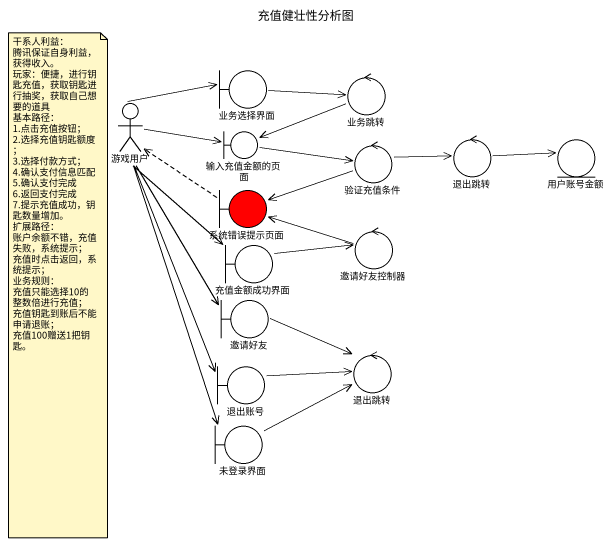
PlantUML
@startuml
title 充值健壮性分析图
boundary 业务选择界面
control 业务跳转
actor 游戏用户
boundary 输入充值金额的页面
control 验证充值条件
control 退出跳转
entity 用户账号金额
boundary 系统错误提示页面 #FF0000
boundary 充值金额成功界面
control 邀请好友控制器
boundary 邀请好友
boundary 退出账号
control "退出跳转" as 退出跳转_2
boundary 未登录界面
业务选择界面 -right-> 业务跳转
业务跳转 -left-> 输入充值金额的页面
游戏用户 -right-> 业务选择界面
游戏用户 -right-> 输入充值金额的页面
游戏用户 --> 充值金额成功界面
游戏用户 --> 邀请好友
游戏用户 --> 退出账号
游戏用户 --> 未登录界面
输入充值金额的页面 -right-> 验证充值条件
验证充值条件 -right-> 退出跳转
验证充值条件 -left-> 系统错误提示页面
退出跳转 -right-> 用户账号金额
系统错误提示页面 .up.> 游戏用户
充值金额成功界面 -right-> 邀请好友控制器
邀请好友控制器 -left-> 系统错误提示页面
邀请好友 -right-> 退出跳转_2
退出账号 -right-> 退出跳转_2
未登录界面 -right-> 退出跳转_2
note as N1
  干系人利益：
  腾讯保证自身利益，获得收入。
  玩家：便捷，进行钥匙充值，获取钥匙进行抽奖，获取自己想要的道具
  基本路径：
  1.点击充值按钮；
  2.选择充值钥匙额度；
  3.选择付款方式；
  4.确认支付信息匹配
  5.确认支付完成
  6.返回支付完成
  7.提示充值成功，钥匙数量增加。
  扩展路径：
  账户余额不错，充值失败，系统提示；
  充值时点击返回，系统提示；
  业务规则：
  充值只能选择10的整数倍进行充值；
  充值钥匙到账后不能申请退账；
  充值100赠送1把钥匙。
end note
@enduml
